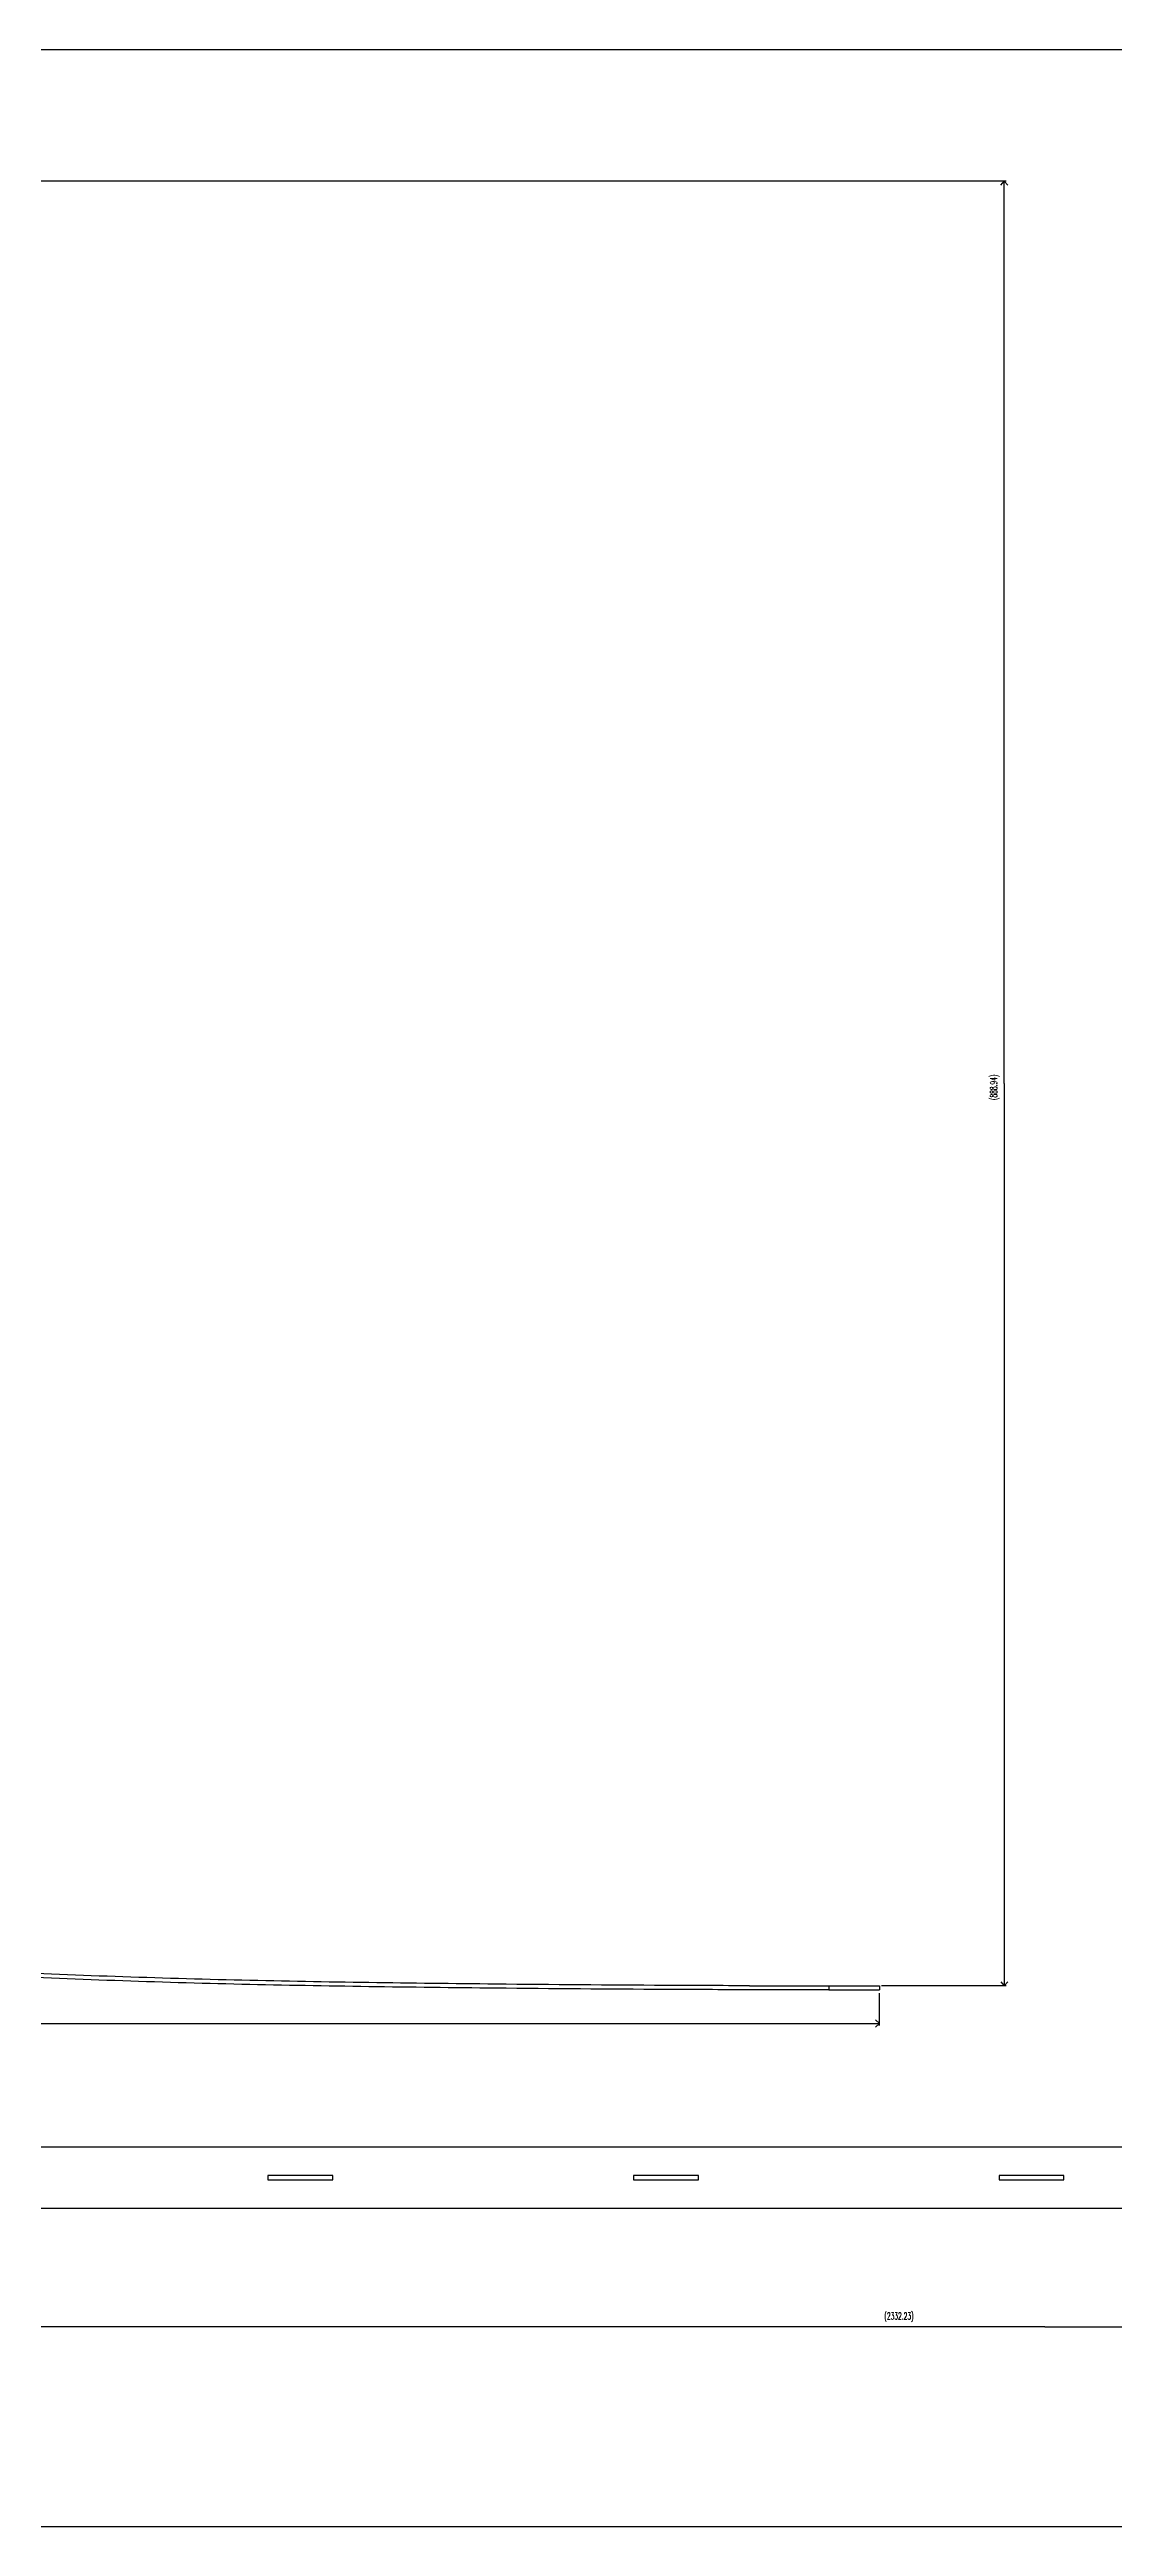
# Model space of a CAD drawing. Header units: millimetres. Extents: x 0 to 2440, y 0 to 1220.
# Drawn here: x 739 to 1263, y 0 to 1220 of the extents above; entities that cross this region are included whole.
import ezdxf

# ---------------------------------------------------------------- set-up
doc = ezdxf.new("R2010")
doc.units = ezdxf.units.MM
doc.linetypes.add('Continuous2', pattern=[0])
doc.layers.add('AXES', color=1, linetype='Continuous')
doc.layers.add('REFDIMS', color=1, linetype='Continuous')
doc.styles.add('MCStick_A0.500000_S0.000000', font='Simplex', dxfattribs={"width": 0.5})

msp = doc.modelspace()

# ---------------------------------------------------------------- linework, layer by layer
at = {"color": 7, "linetype": 'Continuous2', "lineweight": -3, "true_color": 0xffffff}
for p, q in [((0, 1220), (2440, 1220)), ((1123.1, 264.3), (1084.1, 264.3)), ((2370.5, 186.8), (375, 186.8)), ((846.9, 172.9), (846.9, 170.8)), ((878.9, 172.9), (846.9, 172.9)), ((878.9, 170.8), (878.9, 172.9)), ((1026.9, 172.9), (1026.9, 170.8)), ((1058.9, 172.9), (1026.9, 172.9)), ((1058.9, 170.8), (1058.9, 172.9)), ((1206.9, 172.9), (1206.9, 170.8)), ((1238.9, 172.9), (1206.9, 172.9)), ((1238.9, 170.8), (1238.9, 172.9)), ((846.9, 170.8), (878.9, 170.8)), ((1026.9, 170.8), (1058.9, 170.8)), ((1206.9, 170.8), (1238.9, 170.8)), ((375, 156.8), (2370.5, 156.8)), ((0, 0), (2440, 0))]:
    msp.add_line(p, q, dxfattribs=at)
msp.add_open_spline([(1084.1, 264.3), (1070.2, 264.4), (1028.5, 264.5), (966, 265), (896.5, 265.8), (834, 266.9), (771.5, 268.7), (709, 271.3), (646.4, 275.4), (583.8, 281.7), (531.6, 289.8), (489.8, 298.9), (458.5, 307.3), (427.1, 317.8), (395.7, 330.8), (364.3, 347), (332.9, 367), (301.5, 391.8), (270.1, 422.5), (238.7, 460.6), (207.3, 507.7), (176, 566.2), (148.2, 630.5), (123.8, 698), (103, 764.8), (89.1, 816.2), (82.1, 843.8)], degree=3, knots=[0, 0, 0, 0, 0.041667, 0.125, 0.1875, 0.25, 0.3125, 0.375, 0.4375, 0.5, 0.5625, 0.59375, 0.625, 0.65625, 0.6875, 0.71875, 0.75, 0.78125, 0.8125, 0.84375, 0.875, 0.90625, 0.9375, 0.958333, 0.979167, 1, 1, 1, 1], dxfattribs=at)
at = {"color": 3, "linetype": 'Continuous2', "lineweight": -3, "true_color": 0x00ff00}
msp.add_open_spline([(1084.1, 266.3), (1070.2, 266.4), (1028.5, 266.5), (966, 267), (896.6, 267.8), (834.1, 268.9), (771.6, 270.7), (709.1, 273.3), (646.6, 277.4), (584.1, 283.7), (532, 291.8), (490.3, 300.8), (459.1, 309.3), (427.8, 319.7), (396.6, 332.6), (365.3, 348.7), (334.1, 368.6), (302.8, 393.3), (271.6, 423.8), (240.3, 461.8), (209.1, 508.8), (177.8, 567), (150, 631.2), (125.7, 698.7), (104.9, 765.4), (91, 816.7), (84.1, 844.3)], degree=3, knots=[0, 0, 0, 0, 0.041667, 0.125, 0.1875, 0.25, 0.3125, 0.375, 0.4375, 0.5, 0.5625, 0.59375, 0.625, 0.65625, 0.6875, 0.71875, 0.75, 0.78125, 0.8125, 0.84375, 0.875, 0.90625, 0.9375, 0.958333, 0.979167, 1, 1, 1, 1], dxfattribs=at)
at = {"layer": 'AXES', "color": 3, "linetype": 'Continuous2', "lineweight": -3, "true_color": 0x00ff00}
msp.add_line((1084.1, 266.3), (1148.1, 266.3), dxfattribs=at)
at = {"layer": 'AXES', "color": 7, "linetype": 'Continuous2', "lineweight": -3, "true_color": 0xffffff}
for p, q in [((1123.1, 266.3), (1123.1, 264.3)), ((1123.1, 264.3), (1148.1, 264.3)), ((1148.1, 266.3), (1148.1, 264.3))]:
    msp.add_line(p, q, dxfattribs=at)
at = {"layer": 'REFDIMS', "color": 2, "linetype": 'Continuous2', "lineweight": -3, "true_color": 0xffff00}
for p, q in [((1210.5, 1155.2), (327.5, 1155.2)), ((1207.8, 1153.2), (1209.5, 1155.2)), ((1207.8, 1153.2), (1209.5, 1155.2)), ((1207.8, 1153.2), (1209.5, 1155.2)), ((1207.8, 1153.2), (1209.5, 1155.2)), ((1211.3, 1153.2), (1209.5, 1155.2)), ((1211.3, 1153.2), (1209.5, 1155.2)), ((1209.5, 710.8), (1209.5, 1155.2)), ((1211.3, 1153.2), (1209.5, 1155.2)), ((1211.3, 1153.2), (1209.5, 1155.2)), ((1209.5, 710.8), (1209.5, 266.3)), ((1148.1, 246.7), (1148.1, 262.7)), ((1210.5, 266.3), (1149.1, 266.3)), ((1207.8, 268.3), (1209.5, 266.3)), ((1207.8, 268.3), (1209.5, 266.3)), ((1207.8, 268.3), (1209.5, 266.3)), ((1207.8, 268.3), (1209.5, 266.3)), ((1211.3, 268.3), (1209.5, 266.3)), ((1211.3, 268.3), (1209.5, 266.3)), ((1211.3, 268.3), (1209.5, 266.3)), ((1211.3, 268.3), (1209.5, 266.3)), ((612.3, 247.7), (1148.1, 247.7)), ((1146.1, 249.5), (1148.1, 247.7)), ((1146.1, 249.5), (1148.1, 247.7)), ((1146.1, 249.5), (1148.1, 247.7)), ((1146.1, 249.5), (1148.1, 247.7)), ((1146.1, 245.9), (1148.1, 247.7)), ((1146.1, 245.9), (1148.1, 247.7)), ((1146.1, 245.9), (1148.1, 247.7)), ((1146.1, 245.9), (1148.1, 247.7)), ((1229.4, 98.4), (63.2, 98.4)), ((1229.4, 98.4), (2395.5, 98.4))]:
    msp.add_line(p, q, dxfattribs=at)

# ---------------------------------------------------------------- texts
at = {"layer": 'REFDIMS', "color": 2, "linetype": 'Continuous2', "lineweight": -3, "true_color": 0xffff00, "style": 'MCStick_A0.500000_S0.000000', "width": 0.5}
msp.add_text('(888.94)', height=3.5, rotation=90, dxfattribs=at).set_placement((1206, 702.5))
msp.add_text('(2332.23)', height=3.5, dxfattribs=at).set_placement((1150.4, 101.9))

doc.saveas('drawing.dxf')
